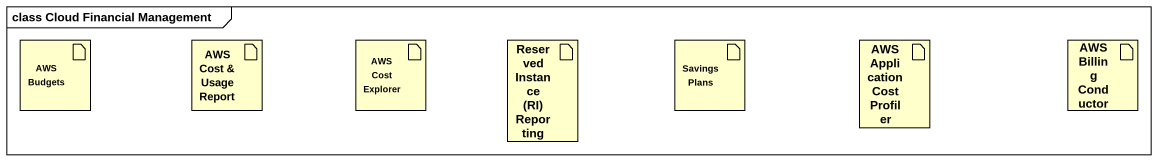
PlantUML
@startuml
mainframe class Cloud Financial Management
artifact "AWS Budgets" as AWS_Budgets
artifact "AWS Cost & Usage Report" as AWS_Cost_Usage_Report
artifact "AWS Cost Explorer" as AWS_Cost_Explorer
artifact "Reserved Instance (RI) Reporting" as Reserved_Instance_RI
artifact "Savings Plans" as Savings_Plans
artifact "AWS Application Cost Profiler" as AWS_Application_Cost
artifact "AWS Billing Conductor" as AWS_Billing_Conductor
@enduml
